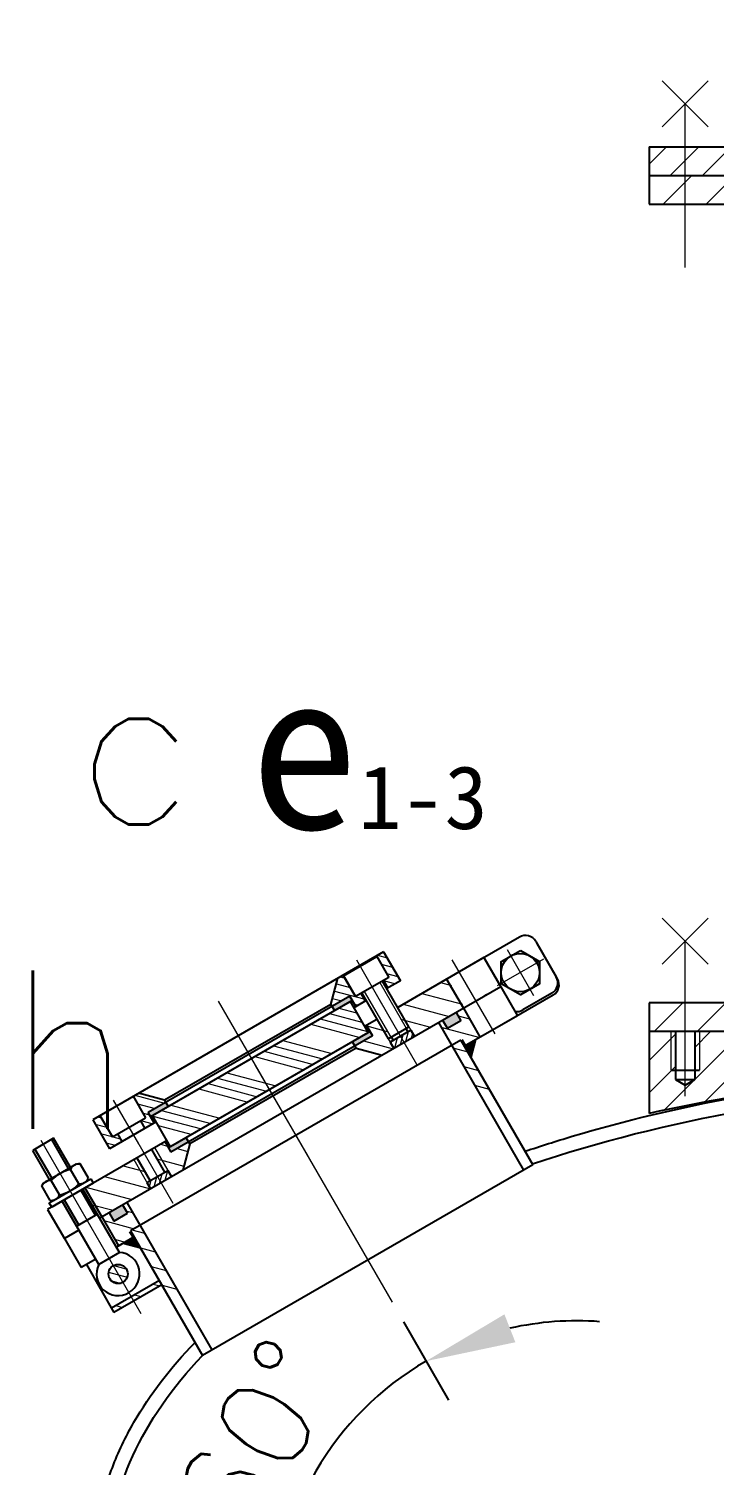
# Model space of a CAD drawing. Header units: millimetres. Extents: x 36080 to 36401, y 5729 to 6183.
# Drawn here: x 36151.73 to 36170.78, y 6080.78 to 6120.71 of the extents above; entities that cross this region are included whole.
import ezdxf

# ---------------------------------------------------------------- set-up
doc = ezdxf.new("R2010")
doc.units = ezdxf.units.MM
doc.linetypes.add('CENTER2', pattern=[28.575, 19.05, -3.175, 3.175, -3.175])
doc.layers.get('Defpoints').update_dxf_attribs({"lineweight": 18})
for name, color, linetype, lineweight in [('c', 7, 'Continuous', 25), ('dh', 7, 'CENTER2', 9), ('x', 7, 'Continuous', 9)]:
    doc.layers.add(name, color=color, linetype=linetype, lineweight=lineweight)
doc.styles.get("Standard").update_dxf_attribs({"font": '仿宋_GB2312.ttf', "width": 0.707})
doc.styles.add('样式 1', font='txt.shx')
doc.dimstyles.new('1-15', dxfattribs={"dimtxt": 2.5, "dimasz": 2.5, "dimexe": 1.25, "dimexo": 0.625, "dimtad": 1, "dimlfac": 15, "dimdsep": 46, "dimtxsty": 'Standard', "dimcen": 2.5, "dimadec": 0, "dimazin": 0, "dimtfac": 1, "dimtmove": 0, "dimatfit": 3, "dimfxl": 1, "dimarcsym": 0})
pattern_1 = [(45, (36151.239, 6047.4288), (-0.598684, 0.598684), [])]
pattern_2 = [(165, (36186.65467, 6071.6909), (0.1095667, 0.4089086), [])]
pattern_3 = [(165, (36170.79862, 6085.65278), (0.0547834, 0.2044543), [])]
pattern_4 = [(75, (36185.29579, 6073.69794), (0.1226726, -0.03287), [])]

# ---------------------------------------------------------------- blocks, each defined once
blk = doc.blocks.new('*D66')
at = {"layer": 'Defpoints', "color": 0, "transparency": 16777216}
for p in [(36157, 6093.68), (36161.831, 6085.313), (36160.55, 6081.811), (36155.846, 6076.436), (36176.637, 6076.436)]:
    blk.add_point(p, dxfattribs=at)
at = {"layer": 'x', "color": 0, "lineweight": -2, "transparency": 16777216}
blk.add_line((36162.143, 6084.771), (36163.4, 6082.595), dxfattribs=at)
for start, end in [(85.6113, 102.8057), (120, 180), (197.1943, 214.3887)]:
    blk.add_arc((36166.956, 6076.436), 8.362, start, end, dxfattribs=at)
at = {"layer": 'x', "color": 0, "transparency": 16777216}
for points in [[(36165.254, 6084.202), (36164.95, 6084.978), (36162.775, 6083.678)], [(36158.555, 6073.902), (36159.379, 6074.026), (36158.594, 6076.436)]]:
    blk.add_solid(points, dxfattribs=at)
at = {"layer": 'x', "color": 0, "transparency": 16777216, "insert": (36158.09, 6081.554), "char_height": 2.5, "attachment_point": 5, "rotation": 60, "style": '样式 1'}
blk.add_mtext('60°', dxfattribs=at)
blk = doc.blocks.new('*D105')
at = {"layer": 'Defpoints', "color": 0, "transparency": 16777216}
for p in [(36173.704, 6148.869), (36108.011, 5913.993), (36157.304, 5913.993)]:
    blk.add_point(p, dxfattribs=at)
at = {"layer": 'x', "color": 0, "lineweight": -2, "transparency": 16777216}
for p, q in [((36173.079, 6148.869), (36106.761, 6148.869)), ((36108.011, 6146.369), (36108.011, 5916.493)), ((36156.679, 5913.993), (36106.761, 5913.993))]:
    blk.add_line(p, q, dxfattribs=at)
at = {"layer": 'x', "color": 0, "transparency": 16777216}
for points in [[(36107.594, 6146.369), (36108.427, 6146.369), (36108.011, 6148.869)], [(36107.594, 5916.493), (36108.427, 5916.493), (36108.011, 5913.993)]]:
    blk.add_solid(points, dxfattribs=at)
at = {"layer": 'x', "color": 0, "transparency": 16777216, "insert": (36106.136, 6031.431), "char_height": 2.5, "attachment_point": 5, "rotation": 90, "style": '样式 1'}
blk.add_mtext('3725', dxfattribs=at)

msp = doc.modelspace()

# ---------------------------------------------------------------- hatches: boundary and pattern name
at = {"layer": 'x'}
h = msp.add_hatch(dxfattribs=at)
h.set_pattern_fill('ANSI31', color=256, scale=0.2, style=0)
h.set_pattern_definition([(45, (36157.63716, 6087.6553), (-0.449013, 0.449013), [])])
h.paths.add_polyline_path([(36176.97027, 6116.36939), (36176.97027, 6117.43606), (36168.97027, 6117.43606), (36168.97027, 6116.63606), (36172.17027, 6116.63606), (36172.17027, 6116.36939)])
h.paths.add_polyline_path([(36189.10361, 6116.36939), (36189.10361, 6116.63606), (36192.30361, 6116.63606), (36192.30361, 6117.43606), (36184.30361, 6117.43606), (36184.30361, 6116.36939)])
h = msp.add_hatch(dxfattribs=at)
h.set_pattern_fill('ANSI31', color=256, scale=0.266667, style=0)
h.set_pattern_definition(pattern_1)
h.paths.add_polyline_path([(36171.53694, 6115.83606), (36171.53694, 6116.03606), (36172.17027, 6116.03606), (36172.17027, 6116.63606), (36168.97027, 6116.63606), (36168.97027, 6115.83606)])
h.paths.add_polyline_path([(36189.10361, 6116.63606), (36189.10361, 6116.03606), (36189.73694, 6116.03606), (36189.73694, 6115.83606), (36192.30361, 6115.83606), (36192.30361, 6116.63606)])
h = msp.add_hatch(dxfattribs=at)
h.set_pattern_fill('ANSI31', color=256, scale=0.066667, angle=30, style=0)
h.set_pattern_definition(pattern_3)
h.paths.add_polyline_path([(36161.39198, 6094.93917), (36161.59406, 6095.05584), (36162.06072, 6094.24755), (36161.71431, 6094.04755), (36161.59159, 6094.26012), (36161.73592, 6094.34345)])
h.paths.add_polyline_path([(36160.16201, 6093.53622), (36160.12867, 6093.59396), (36160.32389, 6094.32251), (36160.46822, 6094.40584), (36160.81216, 6093.81012), (36160.9565, 6093.89345), (36161.07923, 6093.68088), (36160.81942, 6093.53088), (36160.65275, 6093.81956)])
h = msp.add_hatch(dxfattribs=at)
h.set_pattern_fill('ANSI31', color=256, scale=0.133333, angle=30, style=0)
h.set_pattern_definition(pattern_2)
h.paths.add_polyline_path([(36163.37109, 6094.31127), (36163.83775, 6093.50298), (36162.45211, 6092.70298), (36162.35211, 6092.87618), (36162.26551, 6092.82618), (36161.89884, 6093.46127)])
h.paths.add_polyline_path([(36161.28609, 6092.72259), (36161.11942, 6093.01127), (36161.4947, 6093.22793), (36161.86137, 6092.59285), (36161.77476, 6092.54285), (36161.87476, 6092.36964), (36161.55722, 6092.18631), (36160.82867, 6092.38152), (36160.79534, 6092.43926)])
h.paths.add_polyline_path([(36153.73412, 6087.66964), (36153.26746, 6088.47793), (36154.7397, 6089.32793), (36155.10637, 6088.69285), (36155.01976, 6088.64285), (36155.11976, 6088.46964)])
h.paths.add_polyline_path([(36155.68579, 6089.48926), (36156.17654, 6089.77259), (36156.20987, 6089.71486), (36156.01466, 6088.98631), (36155.69711, 6088.80298), (36155.59711, 6088.97618), (36155.51051, 6088.92618), (36155.14385, 6089.56127), (36155.51912, 6089.77793)])
h = msp.add_hatch(color=256, dxfattribs=at)
h.paths.add_polyline_path([(36155.05246, 6090.58622), (36155.5432, 6090.86956), (36155.60987, 6090.75409), (36155.11912, 6090.47075)])
h.paths.add_polyline_path([(36155.61912, 6089.60473), (36156.10987, 6089.88806), (36156.17654, 6089.77259), (36155.68579, 6089.48926)])
h.paths.add_polyline_path([(36160.16201, 6093.53622), (36160.65275, 6093.81956), (36160.71942, 6093.70409), (36160.22867, 6093.42075)])
h.paths.add_polyline_path([(36160.72867, 6092.55473), (36161.21942, 6092.83806), (36161.28609, 6092.72259), (36160.79534, 6092.43926)])
h = msp.add_hatch(dxfattribs=at)
h.set_pattern_fill('ANSI31', color=256, scale=0.133333, angle=30, style=0)
h.set_pattern_definition([(165, (36185.76245, 6072.88965), (0.1095667, 0.4089086), [])])
h.paths.add_polyline_path([(36163.74015, 6093.1387), (36163.60681, 6093.36964), (36163.80889, 6093.48631), (36164.27555, 6092.67802), (36163.87141, 6092.44469), (36163.77141, 6092.61789), (36163.48273, 6092.45122), (36163.11607, 6093.08631), (36163.23154, 6093.15298), (36163.36487, 6092.92204)])
h.paths.add_polyline_path([(36154.47368, 6087.7887), (36154.34034, 6088.01964), (36154.45581, 6088.08631), (36154.82248, 6087.45122), (36154.5338, 6087.28456), (36154.6338, 6087.11135), (36154.22966, 6086.87802), (36153.76299, 6087.68631), (36153.96506, 6087.80298), (36154.0984, 6087.57204)])
h = msp.add_hatch(color=256, dxfattribs=at)
h.paths.add_polyline_path([(36163.60681, 6093.36964), (36163.74015, 6093.1387), (36163.36487, 6092.92204), (36163.23154, 6093.15298)])
h.paths.add_polyline_path([(36154.34034, 6088.01964), (36154.47368, 6087.7887), (36154.0984, 6087.57204), (36153.96506, 6087.80298)])
h = msp.add_hatch(dxfattribs=at)
h.set_pattern_fill('ANSI34', color=256, scale=0.066667, angle=30, style=0)
h.set_pattern_definition([(165, (36170.1828, 6085.5944), (0.3287, 1.22673), []), (165, (36169.9236, 6085.4448), (0.3287, 1.22673), []), (165, (36169.6644, 6085.2951), (0.3287, 1.22673), []), (165, (36169.4051, 6085.1454), (0.3287, 1.22673), [])])
h.paths.add_polyline_path([(36157.91927, 6092.08742), (36160.66169, 6093.67075), (36161.16169, 6092.80473), (36158.41927, 6091.2214)])
h.paths.add_polyline_path([(36155.17686, 6090.50409), (36157.91927, 6092.08742), (36158.41927, 6091.2214), (36155.67686, 6089.63806)])
h = msp.add_hatch(dxfattribs=at)
h.set_pattern_fill('ANSI31', color=256, scale=0.266667, style=0)
h.set_pattern_definition(pattern_1)
h.paths.add_polyline_path([(36171.97027, 6092.83606), (36171.97027, 6093.16939), (36172.17027, 6093.16939), (36172.17027, 6093.63606), (36171.93694, 6093.63606), (36171.93694, 6093.43606), (36171.53694, 6093.43606), (36171.53694, 6093.63606), (36168.97027, 6093.63606), (36168.97027, 6092.83606)])
h.paths.add_polyline_path([(36192.30361, 6092.83606), (36192.30361, 6093.63606), (36189.73694, 6093.63606), (36189.73694, 6093.43606), (36189.33694, 6093.43606), (36189.33694, 6093.63606), (36189.10361, 6093.63606), (36189.10361, 6093.16939), (36189.30361, 6093.16939), (36189.30361, 6092.83606)])
h = msp.add_hatch(dxfattribs=at)
h.set_pattern_fill('ANSI31', color=256, scale=0.2, style=0)
h.set_pattern_definition([(45, (36158.1221, 6048.85304), (-0.449013, 0.449013), [])])
h.paths.add_polyline_path([(36173.23694, 6093.03606), (36171.97027, 6093.03606), (36171.97027, 6092.83606), (36170.23694, 6092.83606), (36170.23694, 6091.50272), (36169.97027, 6091.34876), (36169.70361, 6091.50272), (36169.70361, 6092.83606), (36168.97027, 6092.83606), (36168.97027, 6090.56041, -0.02007672), (36173.23694, 6091.32608)])
h.paths.add_polyline_path([(36178.90322, 6092.76939), (36174.77027, 6092.76939), (36174.77027, 6093.03606), (36174.03694, 6093.03606), (36174.03694, 6091.43063, -0.01828162), (36177.96989, 6091.76937), (36177.96989, 6091.10272), (36178.90322, 6091.10272)])
h = msp.add_hatch(dxfattribs=at)
h.set_pattern_fill('ANSI31', color=256, scale=0.133333, angle=30, style=0)
h.set_pattern_definition([(165, (36188.7282, 6068.09946), (0.1095667, 0.4089086), [])])
edge = h.paths.add_edge_path()
edge.add_line((36163.48273, 6092.45122), (36163.74254, 6092.60122))
edge.add_line((36163.74254, 6092.60122), (36164.54577, 6091.20999))
edge.add_spline(control_points=[(36164.54577, 6091.20999), (36164.41785, 6091.23884), (36164.29587, 6091.25107), (36164.17934, 6091.24467)], knot_values=[10.58590873, 10.58590873, 10.58590873, 10.58590873, 13.72674731, 13.72674731, 13.72674731, 13.72674731], degree=3, periodic=0)
edge.add_line((36164.17934, 6091.24467), (36163.48273, 6092.45122))
edge = h.paths.add_edge_path()
edge.add_line((36154.56267, 6087.30122), (36154.82248, 6087.45122))
edge.add_line((36154.82248, 6087.45122), (36155.95966, 6085.48157))
edge.add_spline(control_points=[(36155.95966, 6085.48157), (36155.88555, 6085.40987), (36155.81189, 6085.33746), (36155.73862, 6085.26441)], knot_values=[91.02968497, 91.02968497, 91.02968497, 91.02968497, 93.31645484, 93.31645484, 93.31645484, 93.31645484], degree=3, periodic=0)
edge.add_line((36155.73862, 6085.26441), (36154.56267, 6087.30122))
h = msp.add_hatch(dxfattribs=at)
h.set_pattern_fill('ANSI31', color=256, scale=0.04, angle=120, style=0)
h.set_pattern_definition(pattern_4)
h.paths.add_polyline_path([(36162.35211, 6092.87618), (36162.45211, 6092.70298), (36162.16344, 6092.53631), (36162.06344, 6092.70952)])
h.paths.add_polyline_path([(36162.06344, 6092.70952), (36162.16344, 6092.53631), (36161.87476, 6092.36964), (36161.77476, 6092.54285)])
for points in [[(36164.02148, 6092.11808), (36163.84254, 6092.42802), (36164.15248, 6092.60696)], [(36154.66267, 6087.12802), (36154.35273, 6086.94908), (36154.84161, 6086.81808)]]:
    msp.add_hatch(color=256, dxfattribs=at).paths.add_polyline_path(points)
h = msp.add_hatch(dxfattribs=at)
h.set_pattern_fill('ANSI31', color=256, scale=0.066667, angle=30, style=0)
h.set_pattern_definition(pattern_3)
h.paths.add_polyline_path([(36154.63699, 6091.03917), (36154.78132, 6091.12251), (36155.50987, 6090.92729), (36155.5432, 6090.86956), (36155.05246, 6090.58622), (36155.21912, 6090.29755), (36154.95932, 6090.14755), (36154.83659, 6090.36012), (36154.98092, 6090.44345)])
h.paths.add_polyline_path([(36153.51115, 6090.38917), (36153.71323, 6090.50584), (36154.05716, 6089.91012), (36154.2015, 6089.99345), (36154.32423, 6089.78088), (36153.97782, 6089.58088)])
h = msp.add_hatch(dxfattribs=at)
h.set_pattern_fill('ANSI31', color=256, scale=0.04, angle=120, style=0)
h.set_pattern_definition(pattern_4)
h.paths.add_polyline_path([(36155.59711, 6088.97618), (36155.69711, 6088.80298), (36155.40844, 6088.63631), (36155.30844, 6088.80952)])
h.paths.add_polyline_path([(36155.40844, 6088.63631), (36155.11976, 6088.46964), (36155.01976, 6088.64285), (36155.30844, 6088.80952)])
at = {"layer": 'x', "linetype": 'ByBlock'}
h = msp.add_hatch(dxfattribs=at)
h.set_pattern_fill('ANSI31', color=256, scale=0.066667, angle=30, style=0)
h.set_pattern_definition([(165, (36186.65467, 6071.6909), (0.0547834, 0.2044543), [])])
h.paths.add_polyline_path([(36154.4428, 6086.22373, -0.41421356), (36154.3452, 6085.85946), (36154.21186, 6086.0904)])
h.paths.add_polyline_path([(36154.07853, 6086.32134, -0.41421356), (36154.4428, 6086.22373), (36154.21186, 6086.0904)])
h.paths.add_polyline_path([(36153.98092, 6085.95706, -0.41421356), (36154.07853, 6086.32134), (36154.21186, 6086.0904)])
h.paths.add_polyline_path([(36154.3452, 6085.85946, -0.41421356), (36153.98092, 6085.95706), (36154.21186, 6086.0904)])
at = {"layer": 'x'}
h = msp.add_hatch(dxfattribs=at)
h.set_pattern_fill('ANSI31', color=256, scale=0.133333, angle=30, style=0)
h.set_pattern_definition(pattern_2)
h.paths.add_polyline_path([(36154.64991, 6085.35011), (36154.58325, 6085.46558), (36155.36267, 6085.91558), (36155.42934, 6085.80011)])
h.paths.add_polyline_path([(36154.10143, 6085.03345), (36154.03477, 6085.14892), (36154.58325, 6085.46558), (36154.64991, 6085.35011)])

# ---------------------------------------------------------------- linework, layer by layer
at = {"layer": 'c'}
for p, q in [((36168.97027, 6117.43606), (36192.30361, 6117.43606)), ((36168.97027, 6117.43606), (36168.97027, 6116.63606)), ((36168.97027, 6116.63606), (36168.97027, 6115.83606)), ((36168.97027, 6116.63606), (36172.17027, 6116.63606)), ((36168.97027, 6115.83606), (36171.53694, 6115.83606)), ((36165.36717, 6095.4637), (36163.92379, 6094.63037)), ((36165.82251, 6095.3417), (36166.38918, 6094.3602)), ((36161.59406, 6095.05584), (36153.51115, 6090.38917)), ((36160.47883, 6094.38747), (36161.40259, 6094.9208)), ((36161.39198, 6094.93917), (36161.73592, 6094.34345)), ((36161.40259, 6094.9208), (36161.73592, 6094.34345)), ((36161.59406, 6095.05584), (36162.06072, 6094.24755)), ((36164.38145, 6094.8946), (36161.98545, 6093.51127)), ((36164.38145, 6094.8946), (36164.84812, 6094.08631)), ((36164.38145, 6094.8946), (36164.84812, 6094.08631)), ((36166.42251, 6094.30247), (36165.85584, 6095.28396)), ((36160.12867, 6093.59396), (36160.32389, 6094.32251)), ((36160.46822, 6094.40584), (36160.81216, 6093.81012)), ((36160.81216, 6093.81012), (36160.47883, 6094.38747)), ((36161.73592, 6094.34345), (36160.81216, 6093.81012)), ((36161.73592, 6094.34345), (36160.81216, 6093.81012)), ((36162.29605, 6092.97328), (36161.56272, 6094.24345)), ((36161.59159, 6094.26012), (36161.71431, 6094.04755)), ((36162.06072, 6094.24755), (36161.68545, 6094.03088)), ((36163.34222, 6094.2946), (36163.80889, 6093.48631)), ((36164.84812, 6094.08631), (36153.70526, 6087.65298)), ((36164.84812, 6094.08631), (36153.70526, 6087.65298)), ((36160.65275, 6093.81956), (36155.05246, 6090.58622)), ((36160.71942, 6093.70409), (36155.11912, 6090.47075)), ((36160.81942, 6093.53088), (36160.65275, 6093.81956)), ((36161.1081, 6093.69755), (36160.76169, 6093.49755)), ((36160.9565, 6093.89345), (36161.07923, 6093.68088)), ((36160.98537, 6093.91012), (36161.7187, 6092.63995)), ((36164.27499, 6093.75541), (36164.21725, 6093.72208)), ((36164.44819, 6093.85541), (36164.39046, 6093.82208)), ((36166.3005, 6093.84712), (36164.68392, 6092.91379)), ((36164.84812, 6094.08631), (36165.31478, 6093.27802)), ((36166.26717, 6093.90486), (36165.45888, 6093.43819)), ((36160.12867, 6093.59396), (36155.50987, 6090.92729)), ((36160.12867, 6093.59396), (36160.16201, 6093.53622)), ((36160.12867, 6093.59396), (36160.22867, 6093.42075)), ((36163.60681, 6093.36964), (36163.74015, 6093.1387)), ((36163.80889, 6093.48631), (36164.27555, 6092.67802)), ((36171.53694, 6093.63606), (36168.97027, 6093.63606)), ((36168.97027, 6093.63606), (36168.97027, 6092.83606)), ((36161.4081, 6093.17793), (36161.06169, 6092.97793)), ((36161.11942, 6093.01127), (36161.28609, 6092.72259)), ((36161.7187, 6092.63995), (36162.29605, 6092.97328)), ((36161.7187, 6092.63995), (36162.29605, 6092.97328)), ((36162.20945, 6092.92328), (36162.26551, 6092.82618)), ((36162.29605, 6092.97328), (36162.29605, 6092.97328)), ((36163.11607, 6093.08631), (36165.48273, 6088.98712)), ((36163.23154, 6093.15298), (36163.36487, 6092.92204)), ((36163.74015, 6093.1387), (36163.36487, 6092.92204)), ((36165.31478, 6093.27802), (36163.84254, 6092.42802)), ((36163.74254, 6092.60122), (36154.56267, 6087.30122)), ((36161.21942, 6092.83806), (36155.61912, 6089.60473)), ((36161.28609, 6092.72259), (36155.68579, 6089.48926)), ((36160.82867, 6092.38152), (36160.72867, 6092.55473)), ((36161.7187, 6092.63995), (36161.7187, 6092.63995)), ((36162.35211, 6092.87618), (36161.77476, 6092.54285)), ((36161.77476, 6092.54285), (36161.87476, 6092.36964)), ((36161.8053, 6092.68995), (36161.86137, 6092.59285)), ((36162.35211, 6092.87618), (36162.45211, 6092.70298)), ((36163.74254, 6092.60122), (36165.74254, 6089.13712)), ((36163.77141, 6092.61789), (36163.87141, 6092.44469)), ((36171.97027, 6092.83606), (36168.97027, 6092.83606)), ((36171.97027, 6092.83606), (36168.97027, 6092.83606)), ((36169.70361, 6092.83606), (36169.70361, 6091.50272)), ((36170.23694, 6092.83606), (36170.23694, 6091.50272)), ((36160.82867, 6092.38152), (36156.20987, 6089.71486)), ((36160.82867, 6092.38152), (36161.55722, 6092.18631)), ((36169.57027, 6091.76939), (36170.37027, 6091.76939)), ((36169.70361, 6091.50272), (36170.23694, 6091.50272)), ((36169.70361, 6091.50272), (36169.97027, 6091.34876)), ((36169.97027, 6091.34876), (36170.23694, 6091.50272)), ((36154.63699, 6091.03917), (36154.98092, 6090.44345)), ((36155.50987, 6090.92729), (36154.78132, 6091.12251)), ((36155.50987, 6090.92729), (36155.5432, 6090.86956)), ((36155.50987, 6090.92729), (36155.60987, 6090.75409)), ((36153.71323, 6090.50584), (36154.05716, 6089.91012)), ((36155.21912, 6090.29755), (36155.05246, 6090.58622)), ((36153.51115, 6090.38917), (36153.97782, 6089.58088)), ((36155.27686, 6090.33088), (36153.97782, 6089.58088)), ((36154.05716, 6089.91012), (36154.98092, 6090.44345)), ((36154.83659, 6090.36012), (36154.95932, 6090.14755)), ((36152.42248, 6089.87481), (36151.8484, 6089.53582)), ((36155.57686, 6089.81127), (36152.25709, 6087.8946)), ((36152.36474, 6089.84148), (36152.83419, 6089.02838)), ((36154.2015, 6089.99345), (36154.32423, 6089.78088)), ((36155.51912, 6089.77793), (36155.68579, 6089.48926)), ((36156.20987, 6089.71486), (36156.01466, 6088.98631)), ((36156.20987, 6089.71486), (36156.10987, 6089.88806)), ((36151.90613, 6089.56915), (36152.37231, 6088.76171)), ((36154.7397, 6089.32793), (36155.10637, 6088.69285)), ((36155.14385, 6089.56127), (36155.51051, 6088.92618)), ((36155.01976, 6088.64285), (36155.59711, 6088.97618)), ((36155.59711, 6088.97618), (36155.69711, 6088.80298)), ((36165.74254, 6089.13712), (36156.56267, 6083.83712)), ((36155.01976, 6088.64285), (36155.11976, 6088.46964)), ((36152.71897, 6088.16127), (36153.12693, 6087.45466)), ((36153.18085, 6088.42793), (36153.58554, 6087.72699)), ((36153.29632, 6088.4946), (36153.76299, 6087.68631)), ((36152.25709, 6087.8946), (36152.72376, 6087.08631)), ((36153.96506, 6087.80298), (36154.0984, 6087.57204)), ((36154.0984, 6087.57204), (36154.47368, 6087.7887)), ((36154.34034, 6088.01964), (36154.47368, 6087.7887)), ((36154.45581, 6088.08631), (36156.82248, 6083.98712)), ((36153.12791, 6087.31964), (36152.72376, 6087.08631)), ((36153.12791, 6087.31964), (36152.72376, 6087.08631)), ((36153.76299, 6087.68631), (36154.22966, 6086.87802)), ((36154.56267, 6087.30122), (36156.56267, 6083.83712)), ((36152.72376, 6087.08631), (36153.19043, 6086.27802)), ((36154.66267, 6087.12802), (36154.17192, 6086.84469)), ((36154.5338, 6087.28456), (36154.6338, 6087.11135)), ((36153.59457, 6086.51135), (36153.19043, 6086.27802)), ((36155.36267, 6085.91558), (36154.03477, 6085.14892)), ((36155.42934, 6085.80011), (36154.10143, 6085.03345))]:
    msp.add_line(p, q, dxfattribs=at)
at = {"layer": 'c', "ltscale": 0.5}
msp.add_line((36168.97027, 6092.83606), (36168.97027, 6090.56041), dxfattribs=at)
at = {"layer": 'c', "linetype": 'ByBlock'}
for p, q in [((36152.89192, 6089.06171), (36152.42248, 6089.87481)), ((36152.31457, 6088.72838), (36151.8484, 6089.53582)), ((36153.68173, 6086.36039), (36152.66124, 6088.12793)), ((36154.25581, 6086.69939), (36153.23859, 6088.46127)), ((36153.64328, 6087.76032), (36153.06593, 6087.42699)), ((36154.25581, 6086.69939), (36153.67846, 6086.36605)), ((36153.33477, 6086.36135), (36154.10143, 6085.03345))]:
    msp.add_line(p, q, dxfattribs=at)
at = {"layer": 'c', "color": 7, "linetype": 'Continuous'}
for p, q in [((36152.14137, 6088.62838), (36153.06513, 6089.16171)), ((36153.1261, 6088.60528), (36152.89373, 6089.00775)), ((36153.06513, 6089.16171), (36153.1604, 6089.16171)), ((36153.39276, 6088.75924), (36153.1604, 6089.16171)), ((36152.09373, 6088.54587), (36152.14137, 6088.62838)), ((36152.3261, 6088.1434), (36152.09373, 6088.54587)), ((36152.3059, 6088.07674), (36153.4606, 6088.7434)), ((36152.59276, 6088.29736), (36152.3604, 6088.69983)), ((36153.52726, 6088.62793), (36152.37256, 6087.96127)), ((36152.42137, 6088.1434), (36153.34513, 6088.67674)), ((36153.34513, 6088.67674), (36153.39276, 6088.75924)), ((36153.4606, 6088.7434), (36153.52726, 6088.62793)), ((36152.3261, 6088.1434), (36152.42137, 6088.1434)), ((36152.37256, 6087.96127), (36152.3059, 6088.07674))]:
    msp.add_line(p, q, dxfattribs=at)
msp.add_lwpolyline([(36165.39213, 6095.09322), (36165.92547, 6094.7853), (36165.92547, 6094.16946), (36165.39213, 6093.86154), (36164.8588, 6094.16946), (36164.8588, 6094.7853)], close=True, dxfattribs=at)
at = {"layer": 'c'}
msp.add_lwpolyline([(36161.16169, 6092.80473), (36155.67686, 6089.63806), (36155.17686, 6090.50409), (36160.66169, 6093.67075)], close=True, dxfattribs=at)
at = {"layer": 'c', "color": 7, "linetype": 'Continuous'}
msp.add_circle((36165.39213, 6094.47738), 0.53333, dxfattribs=at)
at = {"layer": 'c', "linetype": 'ByBlock'}
msp.add_circle((36154.21658, 6086.10067), 0.26667, dxfattribs=at)
at = {"layer": 'c'}
for centre, radius, start, end in [((36165.53383, 6095.17503), 0.33333, 30, 120), ((36166.1005, 6094.19353), 0.33333, 300, 30), ((36166.13383, 6094.1358), 0.33333, 300, 30), ((36165.29221, 6093.72687), 0.33333, 262.075352, 300), ((36180.63413, 6037.83513), 54, 92.827588, 102.474047)]:
    msp.add_arc(centre, radius, start, end, dxfattribs=at)
at = {"layer": 'c', "color": 7, "linetype": 'Continuous'}
for centre, radius, start, end in [((36153.11276, 6088.01254), 1.01903, 102.412046, 137.587954), ((36153.13956, 6088.88989), 0.27262, 85.615753, 154.384247), ((36152.33956, 6088.42801), 0.27262, 85.615753, 154.384247), ((36152.37373, 6089.29258), 1.01903, 282.412046, 317.587954), ((36153.14694, 6088.87711), 0.27262, 265.615753, 334.384247), ((36152.34694, 6088.41523), 0.27262, 265.615753, 334.384247)]:
    msp.add_arc(centre, radius, start, end, dxfattribs=at)
at = {"layer": 'c', "linetype": 'ByBlock'}
msp.add_arc((36154.21658, 6086.10067), 0.6, 153.748989, 86.251011, dxfattribs=at)
at = {"layer": 'c', "extrusion": (0, 0, -1)}
for start_param, end_param in [(0.97762216, 1.47061446), (0, 0.44459451)]:
    msp.add_ellipse((36180.63694, 6078.10257), major_axis=(-26.66667, 0), ratio=0.5, start_param=start_param, end_param=end_param, dxfattribs=at)
at = {"layer": 'c'}
for points, knots in [([(36165.52644, 6089.51141), (36165.9527, 6089.65617), (36166.38705, 6089.79475), (36168.27772, 6090.36047), (36169.80656, 6090.72519), (36172.97163, 6091.30514), (36174.60779, 6091.52035), (36176.83366, 6091.7037), (36177.40089, 6091.74114), (36177.96989, 6091.76951)], [0.974209756, 0.974209756, 0.974209756, 0.974209756, 1.031533416, 1.031533416, 1.219526056, 1.219526056, 1.407518696, 1.407518696, 1.471365269, 1.471365269, 1.471365269, 1.471365269]), ([(36153.57027, 6078.10257), (36153.57027, 6078.54158), (36153.61126, 6078.98058), (36153.77432, 6079.85294), (36153.89637, 6080.28628), (36154.21925, 6081.14243), (36154.42005, 6081.56524), (36155.09882, 6082.74743), (36155.66771, 6083.48942), (36156.35448, 6084.19773)], [0, 0, 0, 0, 0.093187619, 0.093187619, 0.186375238, 0.186375238, 0.279562857, 0.279562857, 0.45143103, 0.45143103, 0.45143103, 0.45143103])]:
    msp.add_open_spline(points, degree=3, knots=knots, dxfattribs=at)
at = {"layer": 'dh', "ltscale": 0.3}
for p, q in [((36169.97027, 6114.077), (36169.97027, 6118.62884)), ((36169.97027, 6091.42124), (36169.97027, 6095.35292)), ((36165.02263, 6095.11738), (36165.76164, 6093.83738)), ((36166.03213, 6094.84688), (36164.75213, 6094.10787)), ((36161.49191, 6093.69943), (36162.51106, 6091.93422)), ((36169.97027, 6091.04707), (36169.97027, 6093.61644)), ((36154.7249, 6089.82023), (36155.73422, 6088.07204))]:
    msp.add_line(p, q, dxfattribs=at)
at = {"layer": 'dh', "ltscale": 0.5}
for p, q in [((36160.83579, 6094.83587), (36161.53744, 6093.62057)), ((36163.49156, 6094.83594), (36164.68131, 6092.77523)), ((36158.01927, 6091.91422), (36159.48594, 6089.37387)), ((36154.08079, 6090.93587), (36154.78244, 6089.72057)), ((36152.07007, 6089.81854), (36154.84956, 6085.00431))]:
    msp.add_line(p, q, dxfattribs=at)
at = {"layer": 'dh'}
msp.add_line((36156.99971, 6093.68015), (36161.83069, 6085.31265), dxfattribs=at)
at = {"layer": 'x'}
for p, q in [((36170.60755, 6119.26611), (36169.333, 6117.99157)), ((36169.333, 6119.26611), (36170.60755, 6117.99157)), ((36168.97027, 6116.63606), (36172.17027, 6116.63606)), ((36170.60755, 6095.99019), (36169.333, 6094.71565)), ((36169.333, 6095.99019), (36170.60755, 6094.71565)), ((36161.49055, 6094.20179), (36162.22388, 6092.93162)), ((36161.05754, 6093.95179), (36161.79087, 6092.68162)), ((36161.98545, 6093.51127), (36162.45211, 6092.70298)), ((36161.4081, 6093.17793), (36161.87476, 6092.36964)), ((36164.15248, 6092.60696), (36164.02148, 6092.11808)), ((36169.57027, 6092.83606), (36169.57027, 6091.76939)), ((36170.37027, 6092.83606), (36170.37027, 6091.76939)), ((36155.23045, 6089.61127), (36155.69711, 6088.80298)), ((36154.6531, 6089.27793), (36155.11976, 6088.46964)), ((36154.35273, 6086.94908), (36154.84161, 6086.81808))]:
    msp.add_line(p, q, dxfattribs=at)

# ---------------------------------------------------------------- texts
at = {"layer": 'x', "style": '样式 1'}
for s, p in [('c', (36152.99947, 6098.59739)), ('h', (36151.09115, 6090.13762))]:
    msp.add_text(s, height=4.4, dxfattribs=at).set_placement(p)
at = {"layer": 'x', "insert": (36157.89912, 6102.86911), "char_height": 4.4, "width": 2.238053, "attachment_point": 1, "style": '样式 1'}
msp.add_mtext('{\\f宋体|b0|i0|c134|p2;e\\H0.4x;1-3}', dxfattribs=at)

# ---------------------------------------------------------------- dimensions: what is measured, and where the dimension line sits
at = {"layer": 'x'}
dim = msp.add_linear_dim(base=(36108.01065, 5913.99318), p1=(36173.70361, 6148.86939), p2=(36157.30361, 5913.99318), angle=90, text='3725', dimstyle='1-15', override={"dimtxsty": '样式 1'}, dxfattribs=at)
dim.commit()
dim.dimension.update_dxf_attribs({"geometry": '*D105', "text_midpoint": (36108.01065, 6031.43129), "dimtype": 160})
dim = msp.add_angular_dim_2l(base=(36160.55005, 6081.81086), line1=((36176.63694, 6076.4359), (36155.84613, 6076.4359)), line2=((36156.99971, 6093.68015), (36161.83069, 6085.31265)), dimstyle='1-15', override={"dimtxsty": '样式 1'}, dxfattribs=at)
dim.commit()
dim.dimension.update_dxf_attribs({"geometry": '*D66', "text_midpoint": (36158.09022, 6081.55438)})

doc.saveas('drawing.dxf')
